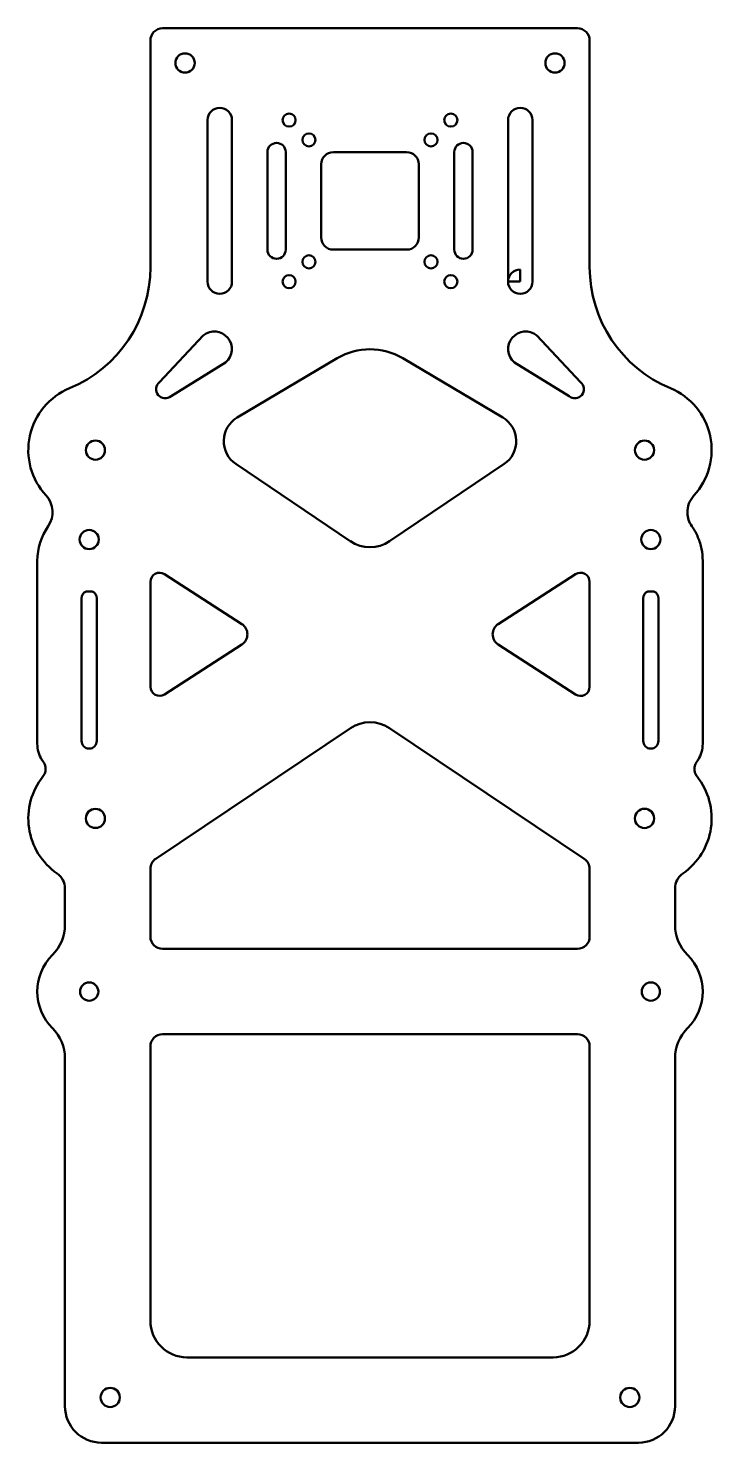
# Model space of a CAD drawing. Header units: millimetres. Extents: x 152 to 264, y 43 to 275.
import ezdxf

# ---------------------------------------------------------------- set-up
doc = ezdxf.new("R2010")
doc.units = ezdxf.units.MM
doc.header["$LTSCALE"] = 0.75
doc.layers.add('Visible', color=7, linetype='Continuous', lineweight=50)

msp = doc.modelspace()

# ---------------------------------------------------------------- linework, layer by layer
at = {"layer": 'Visible', "extrusion": (0, 2.967e-13, -1)}
for p, q in [((241.85, 274.64, 0.75), (173.86, 274.64, 0.75)), ((171.86, 272.64, 0.75), (171.86, 235.45, 0.75)), ((243.85, 235.45, 0.75), (243.85, 272.64, 0.75)), ((181.23, 233.08, 0.75), (181.23, 259.58, 0.75)), ((185.23, 259.58, 0.75), (185.23, 233.08, 0.75)), ((230.48, 233.08, 0.75), (230.48, 259.58, 0.75)), ((234.48, 259.58, 0.75), (234.48, 233.08, 0.75)), ((191.04, 238.33, 0.75), (191.04, 254.33, 0.75)), ((194.04, 254.33, 0.75), (194.04, 238.33, 0.75)), ((201.85, 254.33, 0.75), (213.85, 254.33, 0.75)), ((221.67, 238.33, 0.75), (221.67, 254.33, 0.75)), ((224.67, 254.33, 0.75), (224.67, 238.33, 0.75)), ((199.85, 240.33, 0.75), (199.85, 252.33, 0.75)), ((215.85, 252.33, 0.75), (215.85, 240.33, 0.75)), ((213.85, 238.33, 0.75), (201.85, 238.33, 0.75)), ((232.48, 233.08, 0.75), (232.48, 235.08, 0.75)), ((230.48, 233.08, 0.75), (232.48, 233.08, 0.75)), ((173.33, 216.61, 0.75), (180.52, 224.26, 0.75)), ((235.19, 224.26, 0.75), (242.37, 216.61, 0.75)), ((186.08, 210.78, 0.75), (202.49, 220.53, 0.75)), ((229.63, 210.78, 0.75), (213.22, 220.53, 0.75)), ((184.18, 219.83, 0.75), (175.24, 214.28, 0.75)), ((240.47, 214.28, 0.75), (231.53, 219.83, 0.75)), ((204.63, 190.5, 0.75), (185.86, 203.18, 0.75)), ((229.85, 203.18, 0.75), (211.07, 190.5, 0.75)), ((153.33, 157.3, 0.75), (153.33, 187.28, 0.75)), ((262.38, 157.3, 0.75), (262.38, 187.28, 0.75)), ((171.86, 166.64, 0.75), (171.86, 183.85, 0.75)), ((174.17, 185.11, 0.75), (186.84, 176.92, 0.75)), ((228.86, 176.92, 0.75), (241.54, 185.11, 0.75)), ((243.85, 183.85, 0.75), (243.85, 166.63, 0.75)), ((160.58, 157.74, 0.75), (160.58, 181.13, 0.75)), ((161.33, 182.28, 0.75), (161.83, 182.28, 0.75)), ((161.88, 182.28, 0.75), (162.32, 182.28, 0.75)), ((163.08, 181.13, 0.75), (163.08, 157.74, 0.75)), ((252.63, 157.74, 0.75), (252.63, 181.13, 0.75)), ((253.39, 182.28, 0.75), (253.83, 182.28, 0.75)), ((253.88, 182.28, 0.75), (254.38, 182.28, 0.75)), ((255.13, 181.13, 0.75), (255.13, 157.74, 0.75)), ((186.84, 173.56, 0.75), (174.17, 165.38, 0.75)), ((241.54, 165.37, 0.75), (228.86, 173.56, 0.75)), ((172.74, 138.43, 0.75), (204.65, 159.84, 0.75)), ((211.06, 159.84, 0.75), (242.97, 138.42, 0.75)), ((171.86, 125.64, 0.75), (171.86, 136.77, 0.75)), ((243.85, 136.76, 0.75), (243.85, 125.64, 0.75)), ((157.86, 133.55, 0.75), (157.86, 127.6, 0.75)), ((257.85, 127.59, 0.75), (257.85, 133.55, 0.75)), ((241.85, 123.64, 0.75), (173.86, 123.64, 0.75)), ((173.86, 109.64, 0.75), (241.85, 109.64, 0.75)), ((171.86, 62.64, 0.75), (171.86, 107.64, 0.75)), ((243.85, 107.64, 0.75), (243.85, 62.64, 0.75)), ((157.86, 105.69, 0.75), (157.86, 48.64, 0.75)), ((257.85, 48.64, 0.75), (257.85, 105.69, 0.75)), ((237.85, 56.64, 0.75), (177.86, 56.64, 0.75)), ((163.86, 42.64, 0.75), (251.85, 42.64, 0.75))]:
    msp.add_line(p, q, dxfattribs=at)
for centre, radius in [((-177.54, 268.95, -0.75), 1.58), ((-238.17, 268.95, -0.75), 1.58), ((-194.6, 259.58, -0.75), 1.07), ((-221.1, 259.58, -0.75), 1.07), ((-197.85, 256.33, -0.75), 1.07), ((-217.85, 256.33, -0.75), 1.07), ((-197.85, 236.33, -0.75), 1.07), ((-217.85, 236.33, -0.75), 1.08), ((-194.6, 233.08, -0.75), 1.07), ((-221.1, 233.08, -0.75), 1.07), ((-162.85, 205.45, -0.75), 1.57), ((-252.85, 205.45, -0.75), 1.57), ((-161.83, 190.78, -0.75), 1.57), ((-253.88, 190.78, -0.75), 1.57), ((-162.85, 145.04, -0.75), 1.57), ((-252.85, 145.04, -0.75), 1.58), ((-161.83, 116.64, -0.75), 1.5), ((-253.88, 116.64, -0.75), 1.5), ((-165.28, 50.07, -0.75), 1.57), ((-250.43, 50.07, -0.75), 1.57)]:
    msp.add_circle(centre, radius, dxfattribs=at)
for centre, radius, start, end in [((-173.86, 272.64, -0.75), 2, 0, 90), ((-241.85, 272.64, -0.75), 2, 90, 180), ((-183.23, 259.58, -0.75), 2, 0, 180), ((-232.48, 259.58, -0.75), 2, 0, 180), ((-192.54, 254.33, -0.75), 1.5, 0, 180), ((-223.17, 254.33, -0.75), 1.5, 0, 180), ((-192.54, 238.33, -0.75), 1.5, 180, 0), ((-223.17, 238.33, -0.75), 1.5, 180, 0), ((-183.23, 233.08, -0.75), 2, 180, 0), ((-232.48, 233.08, -0.75), 2, 180, 0), ((-182.34, 222.04, -0.75), 2.87, 50.6866, 230.1669), ((-233.37, 222.04, -0.75), 2.87, 309.8331, 129.3134), ((-174.29, 215.44, -0.75), 1.5, 230.6866, 50.6866), ((-241.42, 215.44, -0.75), 1.5, 129.3134, 309.3134), ((-163.33, 187.28, -0.75), 10, 0, 34.8237), ((-161.83, 181.13, -0.75), 1.25, 0, 66.7386), ((-161.83, 181.13, -0.75), 1.25, 113.2376, 180), ((-253.88, 181.13, -0.75), 1.25, 0, 66.7624), ((-253.88, 181.13, -0.75), 1.25, 113.2614, 180), ((-161.83, 157.74, -0.75), 1.25, 180, 0), ((-253.88, 157.74, -0.75), 1.25, 180, 0), ((-163.86, 48.64, -0.75), 6, 270, 359.9987), ((-251.85, 48.64, -0.75), 6, 180, 270)]:
    msp.add_arc(centre, radius, start, end, dxfattribs=at)
at = {"layer": 'Visible'}
for centre, radius, start, end in [((201.85, 252.33, 0.75), 2, 90, 180), ((213.85, 252.33, 0.75), 2, 0, 90), ((201.85, 240.33, 0.75), 2, 180, 270), ((213.85, 240.33, 0.75), 2, 270, 0), ((150.36, 235.45, 0.75), 21.5, 292.6113, 0), ((232.48, 233.08, 0.75), 2, 90, 180), ((265.35, 235.45, 0.75), 21.5, 180, 247.3828), ((207.85, 211.5, 0.75), 10.5, 59.2827, 120.7159), ((162.85, 205.45, 0.75), 11, 112.6113, 222.7273), ((252.85, 205.45, 0.75), 11, 317.2831, 67.3828), ((188.38, 206.91, 0.75), 4.5, 120.7159, 235.9587), ((227.33, 206.91, 0.75), 4.5, 304.0413, 59.2827), ((151.83, 195.27, 0.75), 4, 325.1763, 42.7273), ((207.85, 195.26, 0.75), 5.75, 235.9587, 304.0413), ((173.36, 183.85, 0.75), 1.5, 57.1385, 180.0013), ((242.35, 183.85, 0.75), 1.5, 0, 122.8615), ((161.83, 190.78, 0.75), 8.5, 270, 270.3877), ((253.88, 190.78, 0.75), 8.5, 269.6123, 270), ((185.76, 175.24, 0.75), 2, 302.8641, 57.1385), ((229.95, 175.24, 0.75), 2, 122.8615, 237.1359), ((173.36, 166.64, 0.75), 1.5, 180.0013, 302.8641), ((242.35, 166.63, 0.75), 1.5, 237.1359, 0), ((207.85, 155.07, 0.75), 5.75, 56.1291, 123.8709), ((162.85, 145.04, 0.75), 11, 141.4228, 235.1745), ((252.85, 145.04, 0.75), 11, 304.8499, 38.5657), ((173.86, 136.77, 0.75), 2, 123.8709, 180.0013), ((241.85, 136.76, 0.75), 2, 0, 56.1291), ((154.86, 133.55, 0.75), 3, 0.0013, 55.1745), ((260.85, 133.55, 0.75), 3, 124.8499, 180), ((150.86, 127.6, 0.75), 7, 315.0384, 0.0013), ((173.86, 125.64, 0.75), 2, 180.0013, 270), ((241.85, 125.64, 0.75), 2, 270, 0), ((264.85, 127.59, 0.75), 7, 180, 224.9353), ((161.83, 116.64, 0.75), 8.5, 135.0384, 224.9642), ((253.88, 116.64, 0.75), 8.5, 315.0647, 44.9353), ((150.86, 105.69, 0.75), 7, 0.0013, 44.9642), ((173.86, 107.64, 0.75), 2, 90, 180.0013), ((241.85, 107.64, 0.75), 2, 0, 90), ((264.85, 105.69, 0.75), 7, 135.0647, 180), ((177.86, 62.64, 0.75), 6, 180.0013, 270), ((237.85, 62.64, 0.75), 6, 270, 0)]:
    msp.add_arc(centre, radius, start, end, dxfattribs=at)
for points, knots in [([(260.94, 197.99, 0.75), (260.58, 197.6, 0.75), (260.31, 197.16, 0.75), (259.94, 196.18, 0.75), (259.86, 195.66, 0.75), (259.89, 194.76, 0.75), (259.96, 194.38, 0.75), (260.2, 193.65, 0.75), (260.37, 193.3, 0.75), (260.59, 192.99, 0.75)], [0, 0, 0, 0, 0.1562578, 0.1562578, 0.3125156, 0.3125156, 0.4276454, 0.4276454, 0.5427752, 0.5427752, 0.5427752, 0.5427752]), ([(260.59, 192.99, 0.75), (260.62, 192.95, 0.75), (261.01, 192.37, 0.75), (261.67, 191.17, 0.75), (262.25, 189.26, 0.75), (262.38, 187.94, 0.75), (262.38, 187.28, 0.75)], [0.3872043, 0.3872043, 0.3872043, 0.3872043, 0.4, 0.6, 0.8, 1, 1, 1, 1]), ([(154.08, 154.66, 0.75), (153.84, 155.05, 0.75), (153.65, 155.48, 0.75), (153.39, 156.37, 0.75), (153.33, 156.83, 0.75), (153.33, 157.3, 0.75)], [0, 0, 0, 0, 0.1394535, 0.1394535, 0.278907, 0.278907, 0.278907, 0.278907]), ([(262.38, 157.3, 0.75), (262.38, 156.83, 0.75), (262.32, 156.37, 0.75), (262.06, 155.48, 0.75), (261.87, 155.05, 0.75), (261.63, 154.66, 0.75)], [0, 0, 0, 0, 0.1394535, 0.1394535, 0.278907, 0.278907, 0.278907, 0.278907]), ([(154.25, 151.9, 0.75), (154.42, 152.1, 0.75), (154.54, 152.33, 0.75), (154.68, 152.83, 0.75), (154.71, 153.1, 0.75), (154.66, 153.53, 0.75), (154.62, 153.7, 0.75), (154.49, 154.03, 0.75), (154.41, 154.18, 0.75), (154.31, 154.32, 0.75)], [0, 0, 0, 0, 0.0781289, 0.0781289, 0.1562578, 0.1562578, 0.2087334, 0.2087334, 0.2612091, 0.2612091, 0.2612091, 0.2612091]), ([(261.4, 154.32, 0.75), (261.25, 154.11, 0.75), (261.14, 153.87, 0.75), (261.01, 153.37, 0.75), (261, 153.1, 0.75), (261.07, 152.67, 0.75), (261.11, 152.5, 0.75), (261.25, 152.18, 0.75), (261.35, 152.03, 0.75), (261.45, 151.9, 0.75)], [0, 0, 0, 0, 0.0781289, 0.0781289, 0.1562578, 0.1562578, 0.2087465, 0.2087465, 0.2612351, 0.2612351, 0.2612351, 0.2612351])]:
    msp.add_open_spline(points, degree=3, knots=knots, dxfattribs=at)
for points in [[(154.08, 154.66, 0.75), (154.12, 154.59, 0.75), (154.17, 154.52, 0.75), (154.21, 154.45, 0.75), (154.26, 154.39, 0.75), (154.31, 154.32, 0.75)], [(261.63, 154.66, 0.75), (261.59, 154.59, 0.75), (261.54, 154.52, 0.75), (261.5, 154.45, 0.75), (261.45, 154.39, 0.75), (261.4, 154.32, 0.75)]]:
    msp.add_open_spline(points, degree=5, dxfattribs=at)

doc.saveas('drawing.dxf')
